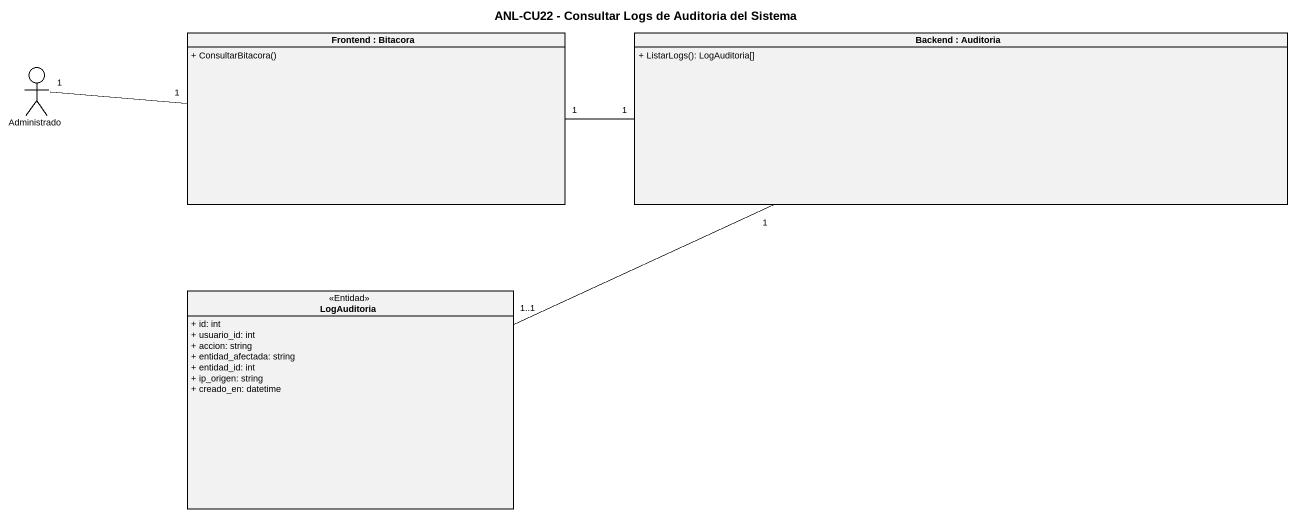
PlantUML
@startuml
title ANL-CU22 - Consultar Logs de Auditoria del Sistema
allowmixing
hide circle
hide empty members
skinparam classAttributeIconSize 0
class "Frontend : Bitacora" as Frontend_Bitacora {
  + ConsultarBitacora()
}
class "Backend : Auditoria" as Backend_Auditoria {
  + ListarLogs(): LogAuditoria[]
}
actor Administrado
class LogAuditoria <<Entidad>> {
  + id: int
  + usuario_id: int
  + accion: string
  + entidad_afectada: string
  + entidad_id: int
  + ip_origen: string
  + creado_en: datetime
}
Frontend_Bitacora "1" -right- "1" Backend_Auditoria
Backend_Auditoria "1" -left- "1..1" LogAuditoria
Administrado "1" -right- "1" Frontend_Bitacora
@enduml
